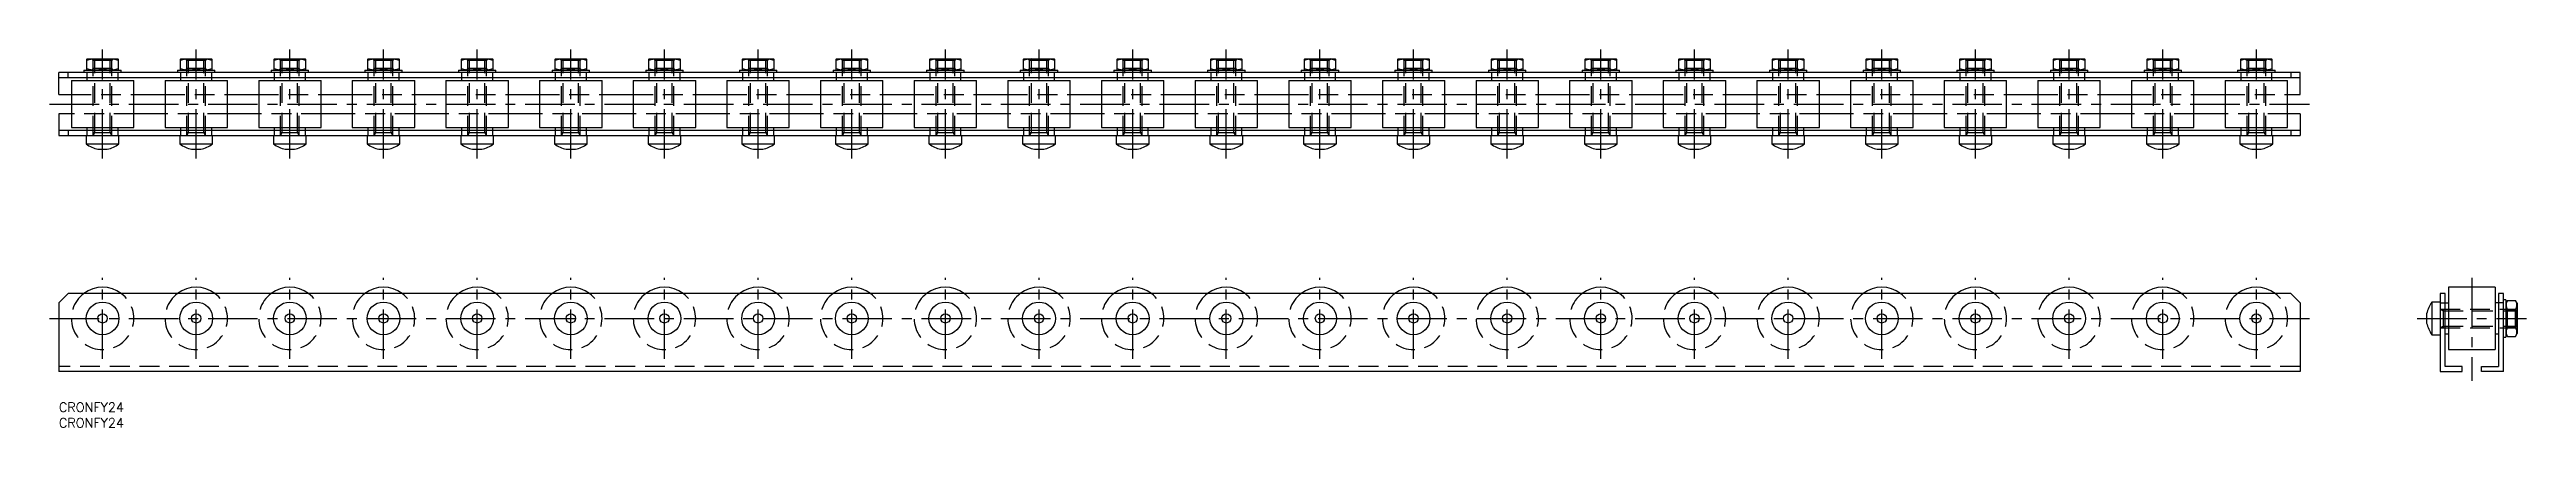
# Model space of a CAD drawing. Extents: x -3 to 791, y -8 to 113.
import ezdxf

# ---------------------------------------------------------------- set-up
doc = ezdxf.new("R2010")
doc.units = 0
doc.header["$LTSCALE"] = 0.5
doc.linetypes.add('CENTER', pattern=[50.8, 31.75, -6.35, 6.35, -6.35])
doc.linetypes.add('DASHED', pattern=[19.05, 12.7, -6.35])
for name, color, linetype in [('MSM_CENTER', 1, 'CENTER'), ('MSM_CONTINUOUS', 7, 'CONTINUOUS'), ('MSM_DASHED', 4, 'DASHED'), ('MSM_PART_NUMBER', 7, 'CONTINUOUS')]:
    doc.layers.add(name, color=color, linetype=linetype)
doc.styles.get("Standard").update_dxf_attribs({"font": 'txt.shx', "height": 3, "bigfont": 'bigfont.shx'})

# ---------------------------------------------------------------- blocks, each defined once
blk = doc.blocks.new('*U28')
at = {"layer": 'MSM_PART_NUMBER'}
blk.add_text('CRONFY24', height=3, dxfattribs=at).set_placement((0, -3))
blk = doc.blocks.new('*U29')
at = {"layer": 'MSM_PART_NUMBER'}
blk.add_text('CRONFY24', height=3, dxfattribs=at).set_placement((0, -8))

msp = doc.modelspace()

# ---------------------------------------------------------------- linework, layer by layer
at = {"layer": 'MSM_CENTER'}
for p, q in [((14, 78.24), (14, 113.24)), ((44, 78.24), (44, 113.24)), ((74, 78.24), (74, 113.24)), ((104, 78.24), (104, 113.24)), ((134, 78.24), (134, 113.24)), ((164, 78.24), (164, 113.24)), ((194, 78.24), (194, 113.24)), ((224, 78.24), (224, 113.24)), ((254, 78.24), (254, 113.24)), ((284, 78.24), (284, 113.24)), ((314, 78.24), (314, 113.24)), ((344, 78.24), (344, 113.24)), ((374, 78.24), (374, 113.24)), ((404, 78.24), (404, 113.24)), ((434, 78.24), (434, 113.24)), ((464, 78.24), (464, 113.24)), ((494, 78.24), (494, 113.24)), ((524, 78.24), (524, 113.24)), ((554, 78.24), (554, 113.24)), ((584, 78.24), (584, 113.24)), ((614, 78.24), (614, 113.24)), ((644, 78.24), (644, 113.24)), ((674, 78.24), (674, 113.24)), ((704, 78.24), (704, 113.24)), ((-3, 95.74), (721, 95.74)), ((14, 14), (14, 40)), ((44, 14), (44, 40)), ((74, 14), (74, 40)), ((104, 14), (104, 40)), ((134, 14), (134, 40)), ((164, 14), (164, 40)), ((194, 14), (194, 40)), ((224, 14), (224, 40)), ((254, 14), (254, 40)), ((284, 14), (284, 40)), ((314, 14), (314, 40)), ((344, 14), (344, 40)), ((374, 14), (374, 40)), ((404, 14), (404, 40)), ((434, 14), (434, 40)), ((464, 14), (464, 40)), ((494, 14), (494, 40)), ((524, 14), (524, 40)), ((554, 14), (554, 40)), ((584, 14), (584, 40)), ((614, 14), (614, 40)), ((644, 14), (644, 40)), ((674, 14), (674, 40)), ((704, 14), (704, 40)), ((773.03, 40), (773.03, 7)), ((-3, 27), (721, 27)), ((755.53, 27), (790.53, 27))]:
    msp.add_line(p, q, dxfattribs=at)
at = {"layer": 'MSM_CONTINUOUS'}
for p, q in [((0, 98.84), (0, 105.84)), ((718, 105.84), (0, 105.84)), ((0, 104.24), (718, 104.24)), ((3, 104.24), (3, 105.84)), ((4, 103.24), (4, 88.24)), ((4, 103.24), (24, 103.24)), ((8, 106.64), (8, 105.84)), ((8, 106.64), (20, 106.64)), ((9.1, 110.24), (9, 110.18)), ((9, 106.7), (9, 110.18)), ((9, 106.7), (9.1, 106.64)), ((9, 104.24), (9, 103.24)), ((9.1, 110.24), (18.9, 110.24)), ((14, 107.14), (14, 109.73)), ((19, 110.18), (18.9, 110.24)), ((18.9, 106.64), (19, 106.7)), ((19, 110.18), (19, 106.7)), ((19, 103.24), (19, 104.24)), ((20, 105.84), (20, 106.64)), ((24, 88.24), (24, 103.24)), ((34, 103.24), (34, 88.24)), ((34, 103.24), (54, 103.24)), ((38, 106.64), (38, 105.84)), ((38, 106.64), (50, 106.64)), ((39.1, 110.24), (39, 110.18)), ((39, 106.7), (39, 110.18)), ((39, 106.7), (39.1, 106.64)), ((39, 104.24), (39, 103.24)), ((39.1, 110.24), (48.9, 110.24)), ((44, 107.14), (44, 109.73)), ((49, 110.18), (48.9, 110.24)), ((48.9, 106.64), (49, 106.7)), ((49, 110.18), (49, 106.7)), ((49, 103.24), (49, 104.24)), ((50, 105.84), (50, 106.64)), ((54, 88.24), (54, 103.24)), ((64, 103.24), (64, 88.24)), ((64, 103.24), (84, 103.24)), ((68, 106.64), (68, 105.84)), ((68, 106.64), (80, 106.64)), ((69.1, 110.24), (69, 110.18)), ((69, 106.7), (69, 110.18)), ((69, 106.7), (69.1, 106.64)), ((69, 104.24), (69, 103.24)), ((69.1, 110.24), (78.9, 110.24)), ((74, 107.14), (74, 109.73)), ((79, 110.18), (78.9, 110.24)), ((78.9, 106.64), (79, 106.7)), ((79, 110.18), (79, 106.7)), ((79, 103.24), (79, 104.24)), ((80, 105.84), (80, 106.64)), ((84, 88.24), (84, 103.24)), ((94, 103.24), (94, 88.24)), ((94, 103.24), (114, 103.24)), ((98, 106.64), (98, 105.84)), ((98, 106.64), (110, 106.64)), ((99.1, 110.24), (99, 110.18)), ((99, 106.7), (99, 110.18)), ((99, 106.7), (99.1, 106.64)), ((99, 104.24), (99, 103.24)), ((99.1, 110.24), (108.9, 110.24)), ((104, 107.14), (104, 109.73)), ((109, 110.18), (108.9, 110.24)), ((108.9, 106.64), (109, 106.7)), ((109, 110.18), (109, 106.7)), ((109, 103.24), (109, 104.24)), ((110, 105.84), (110, 106.64)), ((114, 88.24), (114, 103.24)), ((124, 103.24), (124, 88.24)), ((124, 103.24), (144, 103.24)), ((128, 106.64), (128, 105.84)), ((128, 106.64), (140, 106.64)), ((129.1, 110.24), (129, 110.18)), ((129, 106.7), (129, 110.18)), ((129, 106.7), (129.1, 106.64)), ((129, 104.24), (129, 103.24)), ((129.1, 110.24), (138.9, 110.24)), ((134, 107.14), (134, 109.73)), ((139, 110.18), (138.9, 110.24)), ((138.9, 106.64), (139, 106.7)), ((139, 110.18), (139, 106.7)), ((139, 103.24), (139, 104.24)), ((140, 105.84), (140, 106.64)), ((144, 88.24), (144, 103.24)), ((154, 103.24), (154, 88.24)), ((154, 103.24), (174, 103.24)), ((158, 106.64), (158, 105.84)), ((158, 106.64), (170, 106.64)), ((159.1, 110.24), (159, 110.18)), ((159, 106.7), (159, 110.18)), ((159, 106.7), (159.1, 106.64)), ((159, 104.24), (159, 103.24)), ((159.1, 110.24), (168.9, 110.24)), ((164, 107.14), (164, 109.73)), ((169, 110.18), (168.9, 110.24)), ((168.9, 106.64), (169, 106.7)), ((169, 110.18), (169, 106.7)), ((169, 103.24), (169, 104.24)), ((170, 105.84), (170, 106.64)), ((174, 88.24), (174, 103.24)), ((184, 103.24), (184, 88.24)), ((184, 103.24), (204, 103.24)), ((188, 106.64), (188, 105.84)), ((188, 106.64), (200, 106.64)), ((189.1, 110.24), (189, 110.18)), ((189, 106.7), (189, 110.18)), ((189, 106.7), (189.1, 106.64)), ((189, 104.24), (189, 103.24)), ((189.1, 110.24), (198.9, 110.24)), ((194, 107.14), (194, 109.73)), ((199, 110.18), (198.9, 110.24)), ((198.9, 106.64), (199, 106.7)), ((199, 110.18), (199, 106.7)), ((199, 103.24), (199, 104.24)), ((200, 105.84), (200, 106.64)), ((204, 88.24), (204, 103.24)), ((214, 103.24), (214, 88.24)), ((214, 103.24), (234, 103.24)), ((218, 106.64), (218, 105.84)), ((218, 106.64), (230, 106.64)), ((219.1, 110.24), (219, 110.18)), ((219, 106.7), (219, 110.18)), ((219, 106.7), (219.1, 106.64)), ((219, 104.24), (219, 103.24)), ((219.1, 110.24), (228.9, 110.24)), ((224, 107.14), (224, 109.73)), ((229, 110.18), (228.9, 110.24)), ((228.9, 106.64), (229, 106.7)), ((229, 110.18), (229, 106.7)), ((229, 103.24), (229, 104.24)), ((230, 105.84), (230, 106.64)), ((234, 88.24), (234, 103.24)), ((244, 103.24), (244, 88.24)), ((244, 103.24), (264, 103.24)), ((248, 106.64), (248, 105.84)), ((248, 106.64), (260, 106.64)), ((249.1, 110.24), (249, 110.18)), ((249, 106.7), (249, 110.18)), ((249, 106.7), (249.1, 106.64)), ((249, 104.24), (249, 103.24)), ((249.1, 110.24), (258.9, 110.24)), ((254, 107.14), (254, 109.73)), ((259, 110.18), (258.9, 110.24)), ((258.9, 106.64), (259, 106.7)), ((259, 110.18), (259, 106.7)), ((259, 103.24), (259, 104.24)), ((260, 105.84), (260, 106.64)), ((264, 88.24), (264, 103.24)), ((274, 103.24), (274, 88.24)), ((274, 103.24), (294, 103.24)), ((278, 106.64), (278, 105.84)), ((278, 106.64), (290, 106.64)), ((279.1, 110.24), (279, 110.18)), ((279, 106.7), (279, 110.18)), ((279, 106.7), (279.1, 106.64)), ((279, 104.24), (279, 103.24)), ((279.1, 110.24), (288.9, 110.24)), ((284, 107.14), (284, 109.73)), ((289, 110.18), (288.9, 110.24)), ((288.9, 106.64), (289, 106.7)), ((289, 110.18), (289, 106.7)), ((289, 103.24), (289, 104.24)), ((290, 105.84), (290, 106.64)), ((294, 88.24), (294, 103.24)), ((304, 103.24), (304, 88.24)), ((304, 103.24), (324, 103.24)), ((308, 106.64), (308, 105.84)), ((308, 106.64), (320, 106.64)), ((309.1, 110.24), (309, 110.18)), ((309, 106.7), (309, 110.18)), ((309, 106.7), (309.1, 106.64)), ((309, 104.24), (309, 103.24)), ((309.1, 110.24), (318.9, 110.24)), ((314, 107.14), (314, 109.73)), ((319, 110.18), (318.9, 110.24)), ((318.9, 106.64), (319, 106.7)), ((319, 110.18), (319, 106.7)), ((319, 103.24), (319, 104.24)), ((320, 105.84), (320, 106.64)), ((324, 88.24), (324, 103.24)), ((334, 103.24), (334, 88.24)), ((334, 103.24), (354, 103.24)), ((338, 106.64), (338, 105.84)), ((338, 106.64), (350, 106.64)), ((339.1, 110.24), (339, 110.18)), ((339, 106.7), (339, 110.18)), ((339, 106.7), (339.1, 106.64)), ((339, 104.24), (339, 103.24)), ((339.1, 110.24), (348.9, 110.24)), ((344, 107.14), (344, 109.73)), ((349, 110.18), (348.9, 110.24)), ((348.9, 106.64), (349, 106.7)), ((349, 110.18), (349, 106.7)), ((349, 103.24), (349, 104.24)), ((350, 105.84), (350, 106.64)), ((354, 88.24), (354, 103.24)), ((364, 103.24), (364, 88.24)), ((364, 103.24), (384, 103.24)), ((368, 106.64), (368, 105.84)), ((368, 106.64), (380, 106.64)), ((369.1, 110.24), (369, 110.18)), ((369, 106.7), (369, 110.18)), ((369, 106.7), (369.1, 106.64)), ((369, 104.24), (369, 103.24)), ((369.1, 110.24), (378.9, 110.24)), ((374, 107.14), (374, 109.73)), ((379, 110.18), (378.9, 110.24)), ((378.9, 106.64), (379, 106.7)), ((379, 110.18), (379, 106.7)), ((379, 103.24), (379, 104.24)), ((380, 105.84), (380, 106.64)), ((384, 88.24), (384, 103.24)), ((394, 103.24), (394, 88.24)), ((394, 103.24), (414, 103.24)), ((398, 106.64), (398, 105.84)), ((398, 106.64), (410, 106.64)), ((399.1, 110.24), (399, 110.18)), ((399, 106.7), (399, 110.18)), ((399, 106.7), (399.1, 106.64)), ((399, 104.24), (399, 103.24)), ((399.1, 110.24), (408.9, 110.24)), ((404, 107.14), (404, 109.73)), ((409, 110.18), (408.9, 110.24)), ((408.9, 106.64), (409, 106.7)), ((409, 110.18), (409, 106.7)), ((409, 103.24), (409, 104.24)), ((410, 105.84), (410, 106.64)), ((414, 88.24), (414, 103.24)), ((424, 103.24), (424, 88.24)), ((424, 103.24), (444, 103.24)), ((428, 106.64), (428, 105.84)), ((428, 106.64), (440, 106.64)), ((429.1, 110.24), (429, 110.18)), ((429, 106.7), (429, 110.18)), ((429, 106.7), (429.1, 106.64)), ((429, 104.24), (429, 103.24)), ((429.1, 110.24), (438.9, 110.24)), ((434, 107.14), (434, 109.73)), ((439, 110.18), (438.9, 110.24)), ((438.9, 106.64), (439, 106.7)), ((439, 110.18), (439, 106.7)), ((439, 103.24), (439, 104.24)), ((440, 105.84), (440, 106.64)), ((444, 88.24), (444, 103.24)), ((454, 103.24), (454, 88.24)), ((454, 103.24), (474, 103.24)), ((458, 106.64), (458, 105.84)), ((458, 106.64), (470, 106.64)), ((459.1, 110.24), (459, 110.18)), ((459, 106.7), (459, 110.18)), ((459, 106.7), (459.1, 106.64)), ((459, 104.24), (459, 103.24)), ((459.1, 110.24), (468.9, 110.24)), ((464, 107.14), (464, 109.73)), ((469, 110.18), (468.9, 110.24)), ((468.9, 106.64), (469, 106.7)), ((469, 110.18), (469, 106.7)), ((469, 103.24), (469, 104.24)), ((470, 105.84), (470, 106.64)), ((474, 88.24), (474, 103.24)), ((484, 103.24), (484, 88.24)), ((484, 103.24), (504, 103.24)), ((488, 106.64), (488, 105.84)), ((488, 106.64), (500, 106.64)), ((489.1, 110.24), (489, 110.18)), ((489, 106.7), (489, 110.18)), ((489, 106.7), (489.1, 106.64)), ((489, 104.24), (489, 103.24)), ((489.1, 110.24), (498.9, 110.24)), ((494, 107.14), (494, 109.73)), ((499, 110.18), (498.9, 110.24)), ((498.9, 106.64), (499, 106.7)), ((499, 110.18), (499, 106.7)), ((499, 103.24), (499, 104.24)), ((500, 105.84), (500, 106.64)), ((504, 88.24), (504, 103.24)), ((514, 103.24), (514, 88.24)), ((514, 103.24), (534, 103.24)), ((518, 106.64), (518, 105.84)), ((518, 106.64), (530, 106.64)), ((519.1, 110.24), (519, 110.18)), ((519, 106.7), (519, 110.18)), ((519, 106.7), (519.1, 106.64)), ((519, 104.24), (519, 103.24)), ((519.1, 110.24), (528.9, 110.24)), ((524, 107.14), (524, 109.73)), ((529, 110.18), (528.9, 110.24)), ((528.9, 106.64), (529, 106.7)), ((529, 110.18), (529, 106.7)), ((529, 103.24), (529, 104.24)), ((530, 105.84), (530, 106.64)), ((534, 88.24), (534, 103.24)), ((544, 103.24), (544, 88.24)), ((544, 103.24), (564, 103.24)), ((548, 106.64), (548, 105.84)), ((548, 106.64), (560, 106.64)), ((549.1, 110.24), (549, 110.18)), ((549, 106.7), (549, 110.18)), ((549, 106.7), (549.1, 106.64)), ((549, 104.24), (549, 103.24)), ((549.1, 110.24), (558.9, 110.24)), ((554, 107.14), (554, 109.73)), ((559, 110.18), (558.9, 110.24)), ((558.9, 106.64), (559, 106.7)), ((559, 110.18), (559, 106.7)), ((559, 103.24), (559, 104.24)), ((560, 105.84), (560, 106.64)), ((564, 88.24), (564, 103.24)), ((574, 103.24), (574, 88.24)), ((574, 103.24), (594, 103.24)), ((578, 106.64), (578, 105.84)), ((578, 106.64), (590, 106.64)), ((579.1, 110.24), (579, 110.18)), ((579, 106.7), (579, 110.18)), ((579, 106.7), (579.1, 106.64)), ((579, 104.24), (579, 103.24)), ((579.1, 110.24), (588.9, 110.24)), ((584, 107.14), (584, 109.73)), ((589, 110.18), (588.9, 110.24)), ((588.9, 106.64), (589, 106.7)), ((589, 110.18), (589, 106.7)), ((589, 103.24), (589, 104.24)), ((590, 105.84), (590, 106.64)), ((594, 88.24), (594, 103.24)), ((604, 103.24), (604, 88.24)), ((604, 103.24), (624, 103.24)), ((608, 106.64), (608, 105.84)), ((608, 106.64), (620, 106.64)), ((609.1, 110.24), (609, 110.18)), ((609, 106.7), (609, 110.18)), ((609, 106.7), (609.1, 106.64)), ((609, 104.24), (609, 103.24)), ((609.1, 110.24), (618.9, 110.24)), ((614, 107.14), (614, 109.73)), ((619, 110.18), (618.9, 110.24)), ((618.9, 106.64), (619, 106.7)), ((619, 110.18), (619, 106.7)), ((619, 103.24), (619, 104.24)), ((620, 105.84), (620, 106.64)), ((624, 88.24), (624, 103.24)), ((634, 103.24), (634, 88.24)), ((634, 103.24), (654, 103.24)), ((638, 106.64), (638, 105.84)), ((638, 106.64), (650, 106.64)), ((639.1, 110.24), (639, 110.18)), ((639, 106.7), (639, 110.18)), ((639, 106.7), (639.1, 106.64)), ((639, 104.24), (639, 103.24)), ((639.1, 110.24), (648.9, 110.24)), ((644, 107.14), (644, 109.73)), ((649, 110.18), (648.9, 110.24)), ((648.9, 106.64), (649, 106.7)), ((649, 110.18), (649, 106.7)), ((649, 103.24), (649, 104.24)), ((650, 105.84), (650, 106.64)), ((654, 88.24), (654, 103.24)), ((664, 103.24), (664, 88.24)), ((664, 103.24), (684, 103.24)), ((668, 106.64), (668, 105.84)), ((668, 106.64), (680, 106.64)), ((669.1, 110.24), (669, 110.18)), ((669, 106.7), (669, 110.18)), ((669, 106.7), (669.1, 106.64)), ((669, 104.24), (669, 103.24)), ((669.1, 110.24), (678.9, 110.24)), ((674, 107.14), (674, 109.73)), ((679, 110.18), (678.9, 110.24)), ((678.9, 106.64), (679, 106.7)), ((679, 110.18), (679, 106.7)), ((679, 103.24), (679, 104.24)), ((680, 105.84), (680, 106.64)), ((684, 88.24), (684, 103.24)), ((694, 103.24), (694, 88.24)), ((694, 103.24), (714, 103.24)), ((698, 106.64), (698, 105.84)), ((698, 106.64), (710, 106.64)), ((699.1, 110.24), (699, 110.18)), ((699, 106.7), (699, 110.18)), ((699, 106.7), (699.1, 106.64)), ((699, 104.24), (699, 103.24)), ((699.1, 110.24), (708.9, 110.24)), ((704, 107.14), (704, 109.73)), ((709, 110.18), (708.9, 110.24)), ((708.9, 106.64), (709, 106.7)), ((709, 110.18), (709, 106.7)), ((709, 103.24), (709, 104.24)), ((710, 105.84), (710, 106.64)), ((714, 88.24), (714, 103.24)), ((715, 105.84), (715, 104.24)), ((718, 98.84), (718, 105.84)), ((0, 98.84), (4, 98.84)), ((24, 98.84), (34, 98.84)), ((54, 98.84), (64, 98.84)), ((84, 98.84), (94, 98.84)), ((114, 98.84), (124, 98.84)), ((144, 98.84), (154, 98.84)), ((174, 98.84), (184, 98.84)), ((204, 98.84), (214, 98.84)), ((234, 98.84), (244, 98.84)), ((264, 98.84), (274, 98.84)), ((294, 98.84), (304, 98.84)), ((324, 98.84), (334, 98.84)), ((354, 98.84), (364, 98.84)), ((384, 98.84), (394, 98.84)), ((414, 98.84), (424, 98.84)), ((444, 98.84), (454, 98.84)), ((474, 98.84), (484, 98.84)), ((504, 98.84), (514, 98.84)), ((534, 98.84), (544, 98.84)), ((564, 98.84), (574, 98.84)), ((594, 98.84), (604, 98.84)), ((624, 98.84), (634, 98.84)), ((654, 98.84), (664, 98.84)), ((684, 98.84), (694, 98.84)), ((714, 98.84), (718, 98.84)), ((0, 92.64), (0, 85.64)), ((4, 92.64), (0, 92.64)), ((4, 88.24), (24, 88.24)), ((9, 88.24), (9, 87.24)), ((19, 87.24), (19, 88.24)), ((34, 92.64), (24, 92.64)), ((34, 88.24), (54, 88.24)), ((39, 88.24), (39, 87.24)), ((49, 87.24), (49, 88.24)), ((64, 92.64), (54, 92.64)), ((64, 88.24), (84, 88.24)), ((69, 88.24), (69, 87.24)), ((79, 87.24), (79, 88.24)), ((94, 92.64), (84, 92.64)), ((94, 88.24), (114, 88.24)), ((99, 88.24), (99, 87.24)), ((109, 87.24), (109, 88.24)), ((124, 92.64), (114, 92.64)), ((124, 88.24), (144, 88.24)), ((129, 88.24), (129, 87.24)), ((139, 87.24), (139, 88.24)), ((154, 92.64), (144, 92.64)), ((154, 88.24), (174, 88.24)), ((159, 88.24), (159, 87.24)), ((169, 87.24), (169, 88.24)), ((184, 92.64), (174, 92.64)), ((184, 88.24), (204, 88.24)), ((189, 88.24), (189, 87.24)), ((199, 87.24), (199, 88.24)), ((214, 92.64), (204, 92.64)), ((214, 88.24), (234, 88.24)), ((219, 88.24), (219, 87.24)), ((229, 87.24), (229, 88.24)), ((244, 92.64), (234, 92.64)), ((244, 88.24), (264, 88.24)), ((249, 88.24), (249, 87.24)), ((259, 87.24), (259, 88.24)), ((274, 92.64), (264, 92.64)), ((274, 88.24), (294, 88.24)), ((279, 88.24), (279, 87.24)), ((289, 87.24), (289, 88.24)), ((304, 92.64), (294, 92.64)), ((304, 88.24), (324, 88.24)), ((309, 88.24), (309, 87.24)), ((319, 87.24), (319, 88.24)), ((334, 92.64), (324, 92.64)), ((334, 88.24), (354, 88.24)), ((339, 88.24), (339, 87.24)), ((349, 87.24), (349, 88.24)), ((364, 92.64), (354, 92.64)), ((364, 88.24), (384, 88.24)), ((369, 88.24), (369, 87.24)), ((379, 87.24), (379, 88.24)), ((394, 92.64), (384, 92.64)), ((394, 88.24), (414, 88.24)), ((399, 88.24), (399, 87.24)), ((409, 87.24), (409, 88.24)), ((424, 92.64), (414, 92.64)), ((424, 88.24), (444, 88.24)), ((429, 88.24), (429, 87.24)), ((439, 87.24), (439, 88.24)), ((454, 92.64), (444, 92.64)), ((454, 88.24), (474, 88.24)), ((459, 88.24), (459, 87.24)), ((469, 87.24), (469, 88.24)), ((484, 92.64), (474, 92.64)), ((484, 88.24), (504, 88.24)), ((489, 88.24), (489, 87.24)), ((499, 87.24), (499, 88.24)), ((514, 92.64), (504, 92.64)), ((514, 88.24), (534, 88.24)), ((519, 88.24), (519, 87.24)), ((529, 87.24), (529, 88.24)), ((544, 92.64), (534, 92.64)), ((544, 88.24), (564, 88.24)), ((549, 88.24), (549, 87.24)), ((559, 87.24), (559, 88.24)), ((574, 92.64), (564, 92.64)), ((574, 88.24), (594, 88.24)), ((579, 88.24), (579, 87.24)), ((589, 87.24), (589, 88.24)), ((604, 92.64), (594, 92.64)), ((604, 88.24), (624, 88.24)), ((609, 88.24), (609, 87.24)), ((619, 87.24), (619, 88.24)), ((634, 92.64), (624, 92.64)), ((634, 88.24), (654, 88.24)), ((639, 88.24), (639, 87.24)), ((649, 87.24), (649, 88.24)), ((664, 92.64), (654, 92.64)), ((664, 88.24), (684, 88.24)), ((669, 88.24), (669, 87.24)), ((679, 87.24), (679, 88.24)), ((694, 92.64), (684, 92.64)), ((694, 88.24), (714, 88.24)), ((699, 88.24), (699, 87.24)), ((709, 87.24), (709, 88.24)), ((718, 92.64), (714, 92.64)), ((718, 92.64), (718, 85.64)), ((718, 87.24), (0, 87.24)), ((0, 85.64), (718, 85.64)), ((3, 87.24), (3, 85.64)), ((8.75, 85.64), (8.75, 82.93)), ((8.75, 82.93), (19.25, 82.93)), ((12.51, 81.24), (15.49, 81.24)), ((19.25, 82.93), (19.25, 85.64)), ((38.75, 85.64), (38.75, 82.93)), ((38.75, 82.93), (49.25, 82.93)), ((42.51, 81.24), (45.49, 81.24)), ((49.25, 82.93), (49.25, 85.64)), ((68.75, 85.64), (68.75, 82.93)), ((68.75, 82.93), (79.25, 82.93)), ((72.51, 81.24), (75.49, 81.24)), ((79.25, 82.93), (79.25, 85.64)), ((98.75, 85.64), (98.75, 82.93)), ((98.75, 82.93), (109.25, 82.93)), ((102.51, 81.24), (105.49, 81.24)), ((109.25, 82.93), (109.25, 85.64)), ((128.75, 85.64), (128.75, 82.93)), ((128.75, 82.93), (139.25, 82.93)), ((132.51, 81.24), (135.49, 81.24)), ((139.25, 82.93), (139.25, 85.64)), ((158.75, 85.64), (158.75, 82.93)), ((158.75, 82.93), (169.25, 82.93)), ((162.51, 81.24), (165.49, 81.24)), ((169.25, 82.93), (169.25, 85.64)), ((188.75, 85.64), (188.75, 82.93)), ((188.75, 82.93), (199.25, 82.93)), ((192.51, 81.24), (195.49, 81.24)), ((199.25, 82.93), (199.25, 85.64)), ((218.75, 85.64), (218.75, 82.93)), ((218.75, 82.93), (229.25, 82.93)), ((222.51, 81.24), (225.49, 81.24)), ((229.25, 82.93), (229.25, 85.64)), ((248.75, 85.64), (248.75, 82.93)), ((248.75, 82.93), (259.25, 82.93)), ((252.51, 81.24), (255.49, 81.24)), ((259.25, 82.93), (259.25, 85.64)), ((278.75, 85.64), (278.75, 82.93)), ((278.75, 82.93), (289.25, 82.93)), ((282.51, 81.24), (285.49, 81.24)), ((289.25, 82.93), (289.25, 85.64)), ((308.75, 85.64), (308.75, 82.93)), ((308.75, 82.93), (319.25, 82.93)), ((312.51, 81.24), (315.49, 81.24)), ((319.25, 82.93), (319.25, 85.64)), ((338.75, 85.64), (338.75, 82.93)), ((338.75, 82.93), (349.25, 82.93)), ((342.51, 81.24), (345.49, 81.24)), ((349.25, 82.93), (349.25, 85.64)), ((368.75, 85.64), (368.75, 82.93)), ((368.75, 82.93), (379.25, 82.93)), ((372.51, 81.24), (375.49, 81.24)), ((379.25, 82.93), (379.25, 85.64)), ((398.75, 85.64), (398.75, 82.93)), ((398.75, 82.93), (409.25, 82.93)), ((402.51, 81.24), (405.49, 81.24)), ((409.25, 82.93), (409.25, 85.64)), ((428.75, 85.64), (428.75, 82.93)), ((428.75, 82.93), (439.25, 82.93)), ((432.51, 81.24), (435.49, 81.24)), ((439.25, 82.93), (439.25, 85.64)), ((458.75, 85.64), (458.75, 82.93)), ((458.75, 82.93), (469.25, 82.93)), ((462.51, 81.24), (465.49, 81.24)), ((469.25, 82.93), (469.25, 85.64)), ((488.75, 85.64), (488.75, 82.93)), ((488.75, 82.93), (499.25, 82.93)), ((492.51, 81.24), (495.49, 81.24)), ((499.25, 82.93), (499.25, 85.64)), ((518.75, 85.64), (518.75, 82.93)), ((518.75, 82.93), (529.25, 82.93)), ((522.51, 81.24), (525.49, 81.24)), ((529.25, 82.93), (529.25, 85.64)), ((548.75, 85.64), (548.75, 82.93)), ((548.75, 82.93), (559.25, 82.93)), ((552.51, 81.24), (555.49, 81.24)), ((559.25, 82.93), (559.25, 85.64)), ((578.75, 85.64), (578.75, 82.93)), ((578.75, 82.93), (589.25, 82.93)), ((582.51, 81.24), (585.49, 81.24)), ((589.25, 82.93), (589.25, 85.64)), ((608.75, 85.64), (608.75, 82.93)), ((608.75, 82.93), (619.25, 82.93)), ((612.51, 81.24), (615.49, 81.24)), ((619.25, 82.93), (619.25, 85.64)), ((638.75, 85.64), (638.75, 82.93)), ((638.75, 82.93), (649.25, 82.93)), ((642.51, 81.24), (645.49, 81.24)), ((649.25, 82.93), (649.25, 85.64)), ((668.75, 85.64), (668.75, 82.93)), ((668.75, 82.93), (679.25, 82.93)), ((672.51, 81.24), (675.49, 81.24)), ((679.25, 82.93), (679.25, 85.64)), ((698.75, 85.64), (698.75, 82.93)), ((698.75, 82.93), (709.25, 82.93)), ((702.51, 81.24), (705.49, 81.24)), ((709.25, 82.93), (709.25, 85.64)), ((715, 87.24), (715, 85.64)), ((0, 32), (3, 35)), ((0, 32), (0, 10)), ((715, 35), (3, 35)), ((715, 35), (718, 32)), ((718, 32), (718, 10)), ((760.22, 32.25), (760.22, 21.75)), ((762.93, 32.25), (760.22, 32.25)), ((764.53, 35), (762.93, 35)), ((762.93, 35), (762.93, 10)), ((762.93, 32), (765.53, 32)), ((764.53, 11.6), (764.53, 35)), ((765.53, 37), (765.53, 17)), ((780.53, 37), (765.53, 37)), ((780.53, 37), (780.53, 17)), ((783.13, 32), (780.53, 32)), ((781.53, 35), (781.53, 11.6)), ((783.13, 35), (781.53, 35)), ((783.13, 10), (783.13, 35)), ((783.93, 33), (783.13, 33)), ((783.93, 33), (783.93, 21)), ((784.43, 32.77), (783.93, 31.9)), ((784.43, 32.77), (787.02, 32.77)), ((787.53, 31.9), (787.02, 32.77)), ((787.53, 31.9), (787.53, 22.1)), ((758.53, 28.49), (758.53, 25.51)), ((784.43, 29.89), (787.02, 29.89)), ((784.43, 24.11), (787.02, 24.11)), ((760.22, 21.75), (762.93, 21.75)), ((764.53, 22), (765.53, 22)), ((765.53, 17), (780.53, 17)), ((780.53, 22), (781.53, 22)), ((783.13, 21), (783.93, 21)), ((783.93, 22.1), (784.43, 21.23)), ((784.43, 21.23), (787.02, 21.23)), ((787.02, 21.23), (787.53, 22.1)), ((718, 10), (0, 10)), ((762.93, 10), (769.93, 10)), ((769.93, 11.6), (764.53, 11.6)), ((769.93, 10), (769.93, 11.6)), ((776.13, 11.6), (781.53, 11.6)), ((776.13, 10), (776.13, 11.6)), ((783.13, 10), (776.13, 10))]:
    msp.add_line(p, q, dxfattribs=at)
for centre, radius in [((14, 27), 5.25), ((44, 27), 5.25), ((74, 27), 5.25), ((104, 27), 5.25), ((134, 27), 5.25), ((164, 27), 5.25), ((194, 27), 5.25), ((224, 27), 5.25), ((254, 27), 5.25), ((284, 27), 5.25), ((314, 27), 5.25), ((344, 27), 5.25), ((374, 27), 5.25), ((404, 27), 5.25), ((434, 27), 5.25), ((464, 27), 5.25), ((494, 27), 5.25), ((524, 27), 5.25), ((554, 27), 5.25), ((584, 27), 5.25), ((614, 27), 5.25), ((644, 27), 5.25), ((674, 27), 5.25), ((704, 27), 5.25), ((14, 27), 1.49), ((44, 27), 1.49), ((74, 27), 1.49), ((104, 27), 1.49), ((134, 27), 1.49), ((164, 27), 1.49), ((194, 27), 1.49), ((224, 27), 1.49), ((254, 27), 1.49), ((284, 27), 1.49), ((314, 27), 1.49), ((344, 27), 1.49), ((374, 27), 1.49), ((404, 27), 1.49), ((434, 27), 1.49), ((464, 27), 1.49), ((494, 27), 1.49), ((524, 27), 1.49), ((554, 27), 1.49), ((584, 27), 1.49), ((614, 27), 1.49), ((644, 27), 1.49), ((674, 27), 1.49), ((704, 27), 1.49)]:
    msp.add_circle(centre, radius, dxfattribs=at)
for centre, radius, start, end in [((11.5, 102.81), 7.37, 70.15922, 109.84078), ((11.5, 114.07), 7.37, 250.15922, 289.84078), ((16.5, 102.81), 7.37, 70.15922, 109.84078), ((16.5, 114.07), 7.37, 250.15922, 289.84078), ((41.5, 102.81), 7.37, 70.15922, 109.84078), ((41.5, 114.07), 7.37, 250.15922, 289.84078), ((46.5, 102.81), 7.37, 70.15922, 109.84078), ((46.5, 114.07), 7.37, 250.15922, 289.84078), ((71.5, 102.81), 7.37, 70.15922, 109.84078), ((71.5, 114.07), 7.37, 250.15922, 289.84078), ((76.5, 102.81), 7.37, 70.15922, 109.84078), ((76.5, 114.07), 7.37, 250.15922, 289.84078), ((101.5, 102.81), 7.37, 70.15922, 109.84078), ((101.5, 114.07), 7.37, 250.15922, 289.84078), ((106.5, 102.81), 7.37, 70.15922, 109.84078), ((106.5, 114.07), 7.37, 250.15922, 289.84078), ((131.5, 102.81), 7.37, 70.15922, 109.84078), ((131.5, 114.07), 7.37, 250.15922, 289.84078), ((136.5, 102.81), 7.37, 70.15922, 109.84078), ((136.5, 114.07), 7.37, 250.15922, 289.84078), ((161.5, 102.81), 7.37, 70.15922, 109.84078), ((161.5, 114.07), 7.37, 250.15922, 289.84078), ((166.5, 102.81), 7.37, 70.15922, 109.84078), ((166.5, 114.07), 7.37, 250.15922, 289.84078), ((191.5, 102.81), 7.37, 70.15922, 109.84078), ((191.5, 114.07), 7.37, 250.15922, 289.84078), ((196.5, 102.81), 7.37, 70.15922, 109.84078), ((196.5, 114.07), 7.37, 250.15922, 289.84078), ((221.5, 102.81), 7.37, 70.15922, 109.84078), ((221.5, 114.07), 7.37, 250.15922, 289.84078), ((226.5, 102.81), 7.37, 70.15922, 109.84078), ((226.5, 114.07), 7.37, 250.15922, 289.84078), ((251.5, 102.81), 7.37, 70.15922, 109.84078), ((251.5, 114.07), 7.37, 250.15922, 289.84078), ((256.5, 102.81), 7.37, 70.15922, 109.84078), ((256.5, 114.07), 7.37, 250.15922, 289.84078), ((281.5, 102.81), 7.37, 70.15922, 109.84078), ((281.5, 114.07), 7.37, 250.15922, 289.84078), ((286.5, 102.81), 7.37, 70.15922, 109.84078), ((286.5, 114.07), 7.37, 250.15922, 289.84078), ((311.5, 102.81), 7.37, 70.15922, 109.84078), ((311.5, 114.07), 7.37, 250.15922, 289.84078), ((316.5, 102.81), 7.37, 70.15922, 109.84078), ((316.5, 114.07), 7.37, 250.15922, 289.84078), ((341.5, 102.81), 7.37, 70.15922, 109.84078), ((341.5, 114.07), 7.37, 250.15922, 289.84078), ((346.5, 102.81), 7.37, 70.15922, 109.84078), ((346.5, 114.07), 7.37, 250.15922, 289.84078), ((371.5, 102.81), 7.37, 70.15922, 109.84078), ((371.5, 114.07), 7.37, 250.15922, 289.84078), ((376.5, 102.81), 7.37, 70.15922, 109.84078), ((376.5, 114.07), 7.37, 250.15922, 289.84078), ((401.5, 102.81), 7.37, 70.15922, 109.84078), ((401.5, 114.07), 7.37, 250.15922, 289.84078), ((406.5, 102.81), 7.37, 70.15922, 109.84078), ((406.5, 114.07), 7.37, 250.15922, 289.84078), ((431.5, 102.81), 7.37, 70.15922, 109.84078), ((431.5, 114.07), 7.37, 250.15922, 289.84078), ((436.5, 102.81), 7.37, 70.15922, 109.84078), ((436.5, 114.07), 7.37, 250.15922, 289.84078), ((461.5, 102.81), 7.37, 70.15922, 109.84078), ((461.5, 114.07), 7.37, 250.15922, 289.84078), ((466.5, 102.81), 7.37, 70.15922, 109.84078), ((466.5, 114.07), 7.37, 250.15922, 289.84078), ((491.5, 102.81), 7.37, 70.15922, 109.84078), ((491.5, 114.07), 7.37, 250.15922, 289.84078), ((496.5, 102.81), 7.37, 70.15922, 109.84078), ((496.5, 114.07), 7.37, 250.15922, 289.84078), ((521.5, 102.81), 7.37, 70.15922, 109.84078), ((521.5, 114.07), 7.37, 250.15922, 289.84078), ((526.5, 102.81), 7.37, 70.15922, 109.84078), ((526.5, 114.07), 7.37, 250.15922, 289.84078), ((551.5, 102.81), 7.37, 70.15922, 109.84078), ((551.5, 114.07), 7.37, 250.15922, 289.84078), ((556.5, 102.81), 7.37, 70.15922, 109.84078), ((556.5, 114.07), 7.37, 250.15922, 289.84078), ((581.5, 102.81), 7.37, 70.15922, 109.84078), ((581.5, 114.07), 7.37, 250.15922, 289.84078), ((586.5, 102.81), 7.37, 70.15922, 109.84078), ((586.5, 114.07), 7.37, 250.15922, 289.84078), ((611.5, 102.81), 7.37, 70.15922, 109.84078), ((611.5, 114.07), 7.37, 250.15922, 289.84078), ((616.5, 102.81), 7.37, 70.15922, 109.84078), ((616.5, 114.07), 7.37, 250.15922, 289.84078), ((641.5, 102.81), 7.37, 70.15922, 109.84078), ((641.5, 114.07), 7.37, 250.15922, 289.84078), ((646.5, 102.81), 7.37, 70.15922, 109.84078), ((646.5, 114.07), 7.37, 250.15922, 289.84078), ((671.5, 102.81), 7.37, 70.15922, 109.84078), ((671.5, 114.07), 7.37, 250.15922, 289.84078), ((676.5, 102.81), 7.37, 70.15922, 109.84078), ((676.5, 114.07), 7.37, 250.15922, 289.84078), ((701.5, 102.81), 7.37, 70.15922, 109.84078), ((701.5, 114.07), 7.37, 250.15922, 289.84078), ((706.5, 102.81), 7.37, 70.15922, 109.84078), ((706.5, 114.07), 7.37, 250.15922, 289.84078), ((15.54, 92.97), 12.12, 235.94449, 255.52141), ((12.46, 92.97), 12.12, 284.47859, 304.05551), ((45.54, 92.97), 12.12, 235.94449, 255.52141), ((42.46, 92.97), 12.12, 284.47859, 304.05551), ((75.54, 92.97), 12.12, 235.94449, 255.52141), ((72.46, 92.97), 12.12, 284.47859, 304.05551), ((105.54, 92.97), 12.12, 235.94449, 255.52141), ((102.46, 92.97), 12.12, 284.47859, 304.05551), ((135.54, 92.97), 12.12, 235.94449, 255.52141), ((132.46, 92.97), 12.12, 284.47859, 304.05551), ((165.54, 92.97), 12.12, 235.94449, 255.52141), ((162.46, 92.97), 12.12, 284.47859, 304.05551), ((195.54, 92.97), 12.12, 235.94449, 255.52141), ((192.46, 92.97), 12.12, 284.47859, 304.05551), ((225.54, 92.97), 12.12, 235.94449, 255.52141), ((222.46, 92.97), 12.12, 284.47859, 304.05551), ((255.54, 92.97), 12.12, 235.94449, 255.52141), ((252.46, 92.97), 12.12, 284.47859, 304.05551), ((285.54, 92.97), 12.12, 235.94449, 255.52141), ((282.46, 92.97), 12.12, 284.47859, 304.05551), ((315.54, 92.97), 12.12, 235.94449, 255.52141), ((312.46, 92.97), 12.12, 284.47859, 304.05551), ((345.54, 92.97), 12.12, 235.94449, 255.52141), ((342.46, 92.97), 12.12, 284.47859, 304.05551), ((375.54, 92.97), 12.12, 235.94449, 255.52141), ((372.46, 92.97), 12.12, 284.47859, 304.05551), ((405.54, 92.97), 12.12, 235.94449, 255.52141), ((402.46, 92.97), 12.12, 284.47859, 304.05551), ((435.54, 92.97), 12.12, 235.94449, 255.52141), ((432.46, 92.97), 12.12, 284.47859, 304.05551), ((465.54, 92.97), 12.12, 235.94449, 255.52141), ((462.46, 92.97), 12.12, 284.47859, 304.05551), ((495.54, 92.97), 12.12, 235.94449, 255.52141), ((492.46, 92.97), 12.12, 284.47859, 304.05551), ((525.54, 92.97), 12.12, 235.94449, 255.52141), ((522.46, 92.97), 12.12, 284.47859, 304.05551), ((555.54, 92.97), 12.12, 235.94449, 255.52141), ((552.46, 92.97), 12.12, 284.47859, 304.05551), ((585.54, 92.97), 12.12, 235.94449, 255.52141), ((582.46, 92.97), 12.12, 284.47859, 304.05551), ((615.54, 92.97), 12.12, 235.94449, 255.52141), ((612.46, 92.97), 12.12, 284.47859, 304.05551), ((645.54, 92.97), 12.12, 235.94449, 255.52141), ((642.46, 92.97), 12.12, 284.47859, 304.05551), ((675.54, 92.97), 12.12, 235.94449, 255.52141), ((672.46, 92.97), 12.12, 284.47859, 304.05551), ((705.54, 92.97), 12.12, 235.94449, 255.52141), ((702.46, 92.97), 12.12, 284.47859, 304.05551), ((14, 27), 10, 53.1301, 126.8699), ((44, 27), 10, 53.1301, 126.8699), ((74, 27), 10, 53.1301, 126.8699), ((104, 27), 10, 53.1301, 126.8699), ((134, 27), 10, 53.1301, 126.8699), ((164, 27), 10, 53.1301, 126.8699), ((194, 27), 10, 53.1301, 126.8699), ((224, 27), 10, 53.1301, 126.8699), ((254, 27), 10, 53.1301, 126.8699), ((284, 27), 10, 53.1301, 126.8699), ((314, 27), 10, 53.1301, 126.8699), ((344, 27), 10, 53.1301, 126.8699), ((374, 27), 10, 53.1301, 126.8699), ((404, 27), 10, 53.1301, 126.8699), ((434, 27), 10, 53.1301, 126.8699), ((464, 27), 10, 53.1301, 126.8699), ((494, 27), 10, 53.1301, 126.8699), ((524, 27), 10, 53.1301, 126.8699), ((554, 27), 10, 53.1301, 126.8699), ((584, 27), 10, 53.1301, 126.8699), ((614, 27), 10, 53.1301, 126.8699), ((644, 27), 10, 53.1301, 126.8699), ((674, 27), 10, 53.1301, 126.8699), ((704, 27), 10, 53.1301, 126.8699), ((770.26, 25.46), 12.12, 145.94449, 165.52141), ((786.54, 31.33), 2.56, 154.35735, 214.35735), ((784.91, 31.33), 2.56, 325.64265, 25.64265), ((770.26, 28.54), 12.12, 194.47859, 214.05551), ((786.54, 22.67), 2.56, 145.64265, 205.64265), ((793.59, 27), 9.61, 162.51237, 197.48763), ((777.86, 27), 9.61, 342.51237, 17.48763), ((784.91, 22.67), 2.56, 334.35735, 34.35735)]:
    msp.add_arc(centre, radius, start, end, dxfattribs=at)
at = {"layer": 'MSM_DASHED'}
for p, q in [((9, 105.84), (9, 104.24)), ((10.46, 110.24), (11, 109.7)), ((10.46, 106.64), (11, 107.18)), ((11.54, 110.24), (11, 109.7)), ((17, 109.7), (11, 109.7)), ((11, 85.64), (11, 109.7)), ((17, 107.18), (11, 107.18)), ((11.54, 86.58), (11.54, 110.24)), ((16.46, 110.24), (17, 109.7)), ((16.46, 86.58), (16.46, 110.24)), ((17.54, 110.24), (17, 109.7)), ((17, 85.64), (17, 109.7)), ((17.54, 106.64), (17, 107.18)), ((19, 104.24), (19, 105.84)), ((39, 105.84), (39, 104.24)), ((40.46, 110.24), (41, 109.7)), ((40.46, 106.64), (41, 107.18)), ((41.54, 110.24), (41, 109.7)), ((47, 109.7), (41, 109.7)), ((41, 85.64), (41, 109.7)), ((47, 107.18), (41, 107.18)), ((41.54, 86.58), (41.54, 110.24)), ((46.46, 110.24), (47, 109.7)), ((46.46, 86.58), (46.46, 110.24)), ((47.54, 110.24), (47, 109.7)), ((47, 85.64), (47, 109.7)), ((47.54, 106.64), (47, 107.18)), ((49, 104.24), (49, 105.84)), ((69, 105.84), (69, 104.24)), ((70.46, 110.24), (71, 109.7)), ((70.46, 106.64), (71, 107.18)), ((71.54, 110.24), (71, 109.7)), ((77, 109.7), (71, 109.7)), ((71, 85.64), (71, 109.7)), ((77, 107.18), (71, 107.18)), ((71.54, 86.58), (71.54, 110.24)), ((76.46, 110.24), (77, 109.7)), ((76.46, 86.58), (76.46, 110.24)), ((77.54, 110.24), (77, 109.7)), ((77, 85.64), (77, 109.7)), ((77.54, 106.64), (77, 107.18)), ((79, 104.24), (79, 105.84)), ((99, 105.84), (99, 104.24)), ((100.46, 110.24), (101, 109.7)), ((100.46, 106.64), (101, 107.18)), ((101.54, 110.24), (101, 109.7)), ((107, 109.7), (101, 109.7)), ((101, 85.64), (101, 109.7)), ((107, 107.18), (101, 107.18)), ((101.54, 86.58), (101.54, 110.24)), ((106.46, 110.24), (107, 109.7)), ((106.46, 86.58), (106.46, 110.24)), ((107.54, 110.24), (107, 109.7)), ((107, 85.64), (107, 109.7)), ((107.54, 106.64), (107, 107.18)), ((109, 104.24), (109, 105.84)), ((129, 105.84), (129, 104.24)), ((130.46, 110.24), (131, 109.7)), ((130.46, 106.64), (131, 107.18)), ((131.54, 110.24), (131, 109.7)), ((137, 109.7), (131, 109.7)), ((131, 85.64), (131, 109.7)), ((137, 107.18), (131, 107.18)), ((131.54, 86.58), (131.54, 110.24)), ((136.46, 110.24), (137, 109.7)), ((136.46, 86.58), (136.46, 110.24)), ((137.54, 110.24), (137, 109.7)), ((137, 85.64), (137, 109.7)), ((137.54, 106.64), (137, 107.18)), ((139, 104.24), (139, 105.84)), ((159, 105.84), (159, 104.24)), ((160.46, 110.24), (161, 109.7)), ((160.46, 106.64), (161, 107.18)), ((161.54, 110.24), (161, 109.7)), ((167, 109.7), (161, 109.7)), ((161, 85.64), (161, 109.7)), ((167, 107.18), (161, 107.18)), ((161.54, 86.58), (161.54, 110.24)), ((166.46, 110.24), (167, 109.7)), ((166.46, 86.58), (166.46, 110.24)), ((167.54, 110.24), (167, 109.7)), ((167, 85.64), (167, 109.7)), ((167.54, 106.64), (167, 107.18)), ((169, 104.24), (169, 105.84)), ((189, 105.84), (189, 104.24)), ((190.46, 110.24), (191, 109.7)), ((190.46, 106.64), (191, 107.18)), ((191.54, 110.24), (191, 109.7)), ((197, 109.7), (191, 109.7)), ((191, 85.64), (191, 109.7)), ((197, 107.18), (191, 107.18)), ((191.54, 86.58), (191.54, 110.24)), ((196.46, 110.24), (197, 109.7)), ((196.46, 86.58), (196.46, 110.24)), ((197.54, 110.24), (197, 109.7)), ((197, 85.64), (197, 109.7)), ((197.54, 106.64), (197, 107.18)), ((199, 104.24), (199, 105.84)), ((219, 105.84), (219, 104.24)), ((220.46, 110.24), (221, 109.7)), ((220.46, 106.64), (221, 107.18)), ((221.54, 110.24), (221, 109.7)), ((227, 109.7), (221, 109.7)), ((221, 85.64), (221, 109.7)), ((227, 107.18), (221, 107.18)), ((221.54, 86.58), (221.54, 110.24)), ((226.46, 110.24), (227, 109.7)), ((226.46, 86.58), (226.46, 110.24)), ((227.54, 110.24), (227, 109.7)), ((227, 85.64), (227, 109.7)), ((227.54, 106.64), (227, 107.18)), ((229, 104.24), (229, 105.84)), ((249, 105.84), (249, 104.24)), ((250.46, 110.24), (251, 109.7)), ((250.46, 106.64), (251, 107.18)), ((251.54, 110.24), (251, 109.7)), ((257, 109.7), (251, 109.7)), ((251, 85.64), (251, 109.7)), ((257, 107.18), (251, 107.18)), ((251.54, 86.58), (251.54, 110.24)), ((256.46, 110.24), (257, 109.7)), ((256.46, 86.58), (256.46, 110.24)), ((257.54, 110.24), (257, 109.7)), ((257, 85.64), (257, 109.7)), ((257.54, 106.64), (257, 107.18)), ((259, 104.24), (259, 105.84)), ((279, 105.84), (279, 104.24)), ((280.46, 110.24), (281, 109.7)), ((280.46, 106.64), (281, 107.18)), ((281.54, 110.24), (281, 109.7)), ((287, 109.7), (281, 109.7)), ((281, 85.64), (281, 109.7)), ((287, 107.18), (281, 107.18)), ((281.54, 86.58), (281.54, 110.24)), ((286.46, 110.24), (287, 109.7)), ((286.46, 86.58), (286.46, 110.24)), ((287.54, 110.24), (287, 109.7)), ((287, 85.64), (287, 109.7)), ((287.54, 106.64), (287, 107.18)), ((289, 104.24), (289, 105.84)), ((309, 105.84), (309, 104.24)), ((310.46, 110.24), (311, 109.7)), ((310.46, 106.64), (311, 107.18)), ((311.54, 110.24), (311, 109.7)), ((317, 109.7), (311, 109.7)), ((311, 85.64), (311, 109.7)), ((317, 107.18), (311, 107.18)), ((311.54, 86.58), (311.54, 110.24)), ((316.46, 110.24), (317, 109.7)), ((316.46, 86.58), (316.46, 110.24)), ((317.54, 110.24), (317, 109.7)), ((317, 85.64), (317, 109.7)), ((317.54, 106.64), (317, 107.18)), ((319, 104.24), (319, 105.84)), ((339, 105.84), (339, 104.24)), ((340.46, 110.24), (341, 109.7)), ((340.46, 106.64), (341, 107.18)), ((341.54, 110.24), (341, 109.7)), ((347, 109.7), (341, 109.7)), ((341, 85.64), (341, 109.7)), ((347, 107.18), (341, 107.18)), ((341.54, 86.58), (341.54, 110.24)), ((346.46, 110.24), (347, 109.7)), ((346.46, 86.58), (346.46, 110.24)), ((347.54, 110.24), (347, 109.7)), ((347, 85.64), (347, 109.7)), ((347.54, 106.64), (347, 107.18)), ((349, 104.24), (349, 105.84)), ((369, 105.84), (369, 104.24)), ((370.46, 110.24), (371, 109.7)), ((370.46, 106.64), (371, 107.18)), ((371.54, 110.24), (371, 109.7)), ((377, 109.7), (371, 109.7)), ((371, 85.64), (371, 109.7)), ((377, 107.18), (371, 107.18)), ((371.54, 86.58), (371.54, 110.24)), ((376.46, 110.24), (377, 109.7)), ((376.46, 86.58), (376.46, 110.24)), ((377.54, 110.24), (377, 109.7)), ((377, 85.64), (377, 109.7)), ((377.54, 106.64), (377, 107.18)), ((379, 104.24), (379, 105.84)), ((399, 105.84), (399, 104.24)), ((400.46, 110.24), (401, 109.7)), ((400.46, 106.64), (401, 107.18)), ((401.54, 110.24), (401, 109.7)), ((407, 109.7), (401, 109.7)), ((401, 85.64), (401, 109.7)), ((407, 107.18), (401, 107.18)), ((401.54, 86.58), (401.54, 110.24)), ((406.46, 110.24), (407, 109.7)), ((406.46, 86.58), (406.46, 110.24)), ((407.54, 110.24), (407, 109.7)), ((407, 85.64), (407, 109.7)), ((407.54, 106.64), (407, 107.18)), ((409, 104.24), (409, 105.84)), ((429, 105.84), (429, 104.24)), ((430.46, 110.24), (431, 109.7)), ((430.46, 106.64), (431, 107.18)), ((431.54, 110.24), (431, 109.7)), ((437, 109.7), (431, 109.7)), ((431, 85.64), (431, 109.7)), ((437, 107.18), (431, 107.18)), ((431.54, 86.58), (431.54, 110.24)), ((436.46, 110.24), (437, 109.7)), ((436.46, 86.58), (436.46, 110.24)), ((437.54, 110.24), (437, 109.7)), ((437, 85.64), (437, 109.7)), ((437.54, 106.64), (437, 107.18)), ((439, 104.24), (439, 105.84)), ((459, 105.84), (459, 104.24)), ((460.46, 110.24), (461, 109.7)), ((460.46, 106.64), (461, 107.18)), ((461.54, 110.24), (461, 109.7)), ((467, 109.7), (461, 109.7)), ((461, 85.64), (461, 109.7)), ((467, 107.18), (461, 107.18)), ((461.54, 86.58), (461.54, 110.24)), ((466.46, 110.24), (467, 109.7)), ((466.46, 86.58), (466.46, 110.24)), ((467.54, 110.24), (467, 109.7)), ((467, 85.64), (467, 109.7)), ((467.54, 106.64), (467, 107.18)), ((469, 104.24), (469, 105.84)), ((489, 105.84), (489, 104.24)), ((490.46, 110.24), (491, 109.7)), ((490.46, 106.64), (491, 107.18)), ((491.54, 110.24), (491, 109.7)), ((497, 109.7), (491, 109.7)), ((491, 85.64), (491, 109.7)), ((497, 107.18), (491, 107.18)), ((491.54, 86.58), (491.54, 110.24)), ((496.46, 110.24), (497, 109.7)), ((496.46, 86.58), (496.46, 110.24)), ((497.54, 110.24), (497, 109.7)), ((497, 85.64), (497, 109.7)), ((497.54, 106.64), (497, 107.18)), ((499, 104.24), (499, 105.84)), ((519, 105.84), (519, 104.24)), ((520.46, 110.24), (521, 109.7)), ((520.46, 106.64), (521, 107.18)), ((521.54, 110.24), (521, 109.7)), ((527, 109.7), (521, 109.7)), ((521, 85.64), (521, 109.7)), ((527, 107.18), (521, 107.18)), ((521.54, 86.58), (521.54, 110.24)), ((526.46, 110.24), (527, 109.7)), ((526.46, 86.58), (526.46, 110.24)), ((527.54, 110.24), (527, 109.7)), ((527, 85.64), (527, 109.7)), ((527.54, 106.64), (527, 107.18)), ((529, 104.24), (529, 105.84)), ((549, 105.84), (549, 104.24)), ((550.46, 110.24), (551, 109.7)), ((550.46, 106.64), (551, 107.18)), ((551.54, 110.24), (551, 109.7)), ((557, 109.7), (551, 109.7)), ((551, 85.64), (551, 109.7)), ((557, 107.18), (551, 107.18)), ((551.54, 86.58), (551.54, 110.24)), ((556.46, 110.24), (557, 109.7)), ((556.46, 86.58), (556.46, 110.24)), ((557.54, 110.24), (557, 109.7)), ((557, 85.64), (557, 109.7)), ((557.54, 106.64), (557, 107.18)), ((559, 104.24), (559, 105.84)), ((579, 105.84), (579, 104.24)), ((580.46, 110.24), (581, 109.7)), ((580.46, 106.64), (581, 107.18)), ((581.54, 110.24), (581, 109.7)), ((587, 109.7), (581, 109.7)), ((581, 85.64), (581, 109.7)), ((587, 107.18), (581, 107.18)), ((581.54, 86.58), (581.54, 110.24)), ((586.46, 110.24), (587, 109.7)), ((586.46, 86.58), (586.46, 110.24)), ((587.54, 110.24), (587, 109.7)), ((587, 85.64), (587, 109.7)), ((587.54, 106.64), (587, 107.18)), ((589, 104.24), (589, 105.84)), ((609, 105.84), (609, 104.24)), ((610.46, 110.24), (611, 109.7)), ((610.46, 106.64), (611, 107.18)), ((611.54, 110.24), (611, 109.7)), ((617, 109.7), (611, 109.7)), ((611, 85.64), (611, 109.7)), ((617, 107.18), (611, 107.18)), ((611.54, 86.58), (611.54, 110.24)), ((616.46, 110.24), (617, 109.7)), ((616.46, 86.58), (616.46, 110.24)), ((617.54, 110.24), (617, 109.7)), ((617, 85.64), (617, 109.7)), ((617.54, 106.64), (617, 107.18)), ((619, 104.24), (619, 105.84)), ((639, 105.84), (639, 104.24)), ((640.46, 110.24), (641, 109.7)), ((640.46, 106.64), (641, 107.18)), ((641.54, 110.24), (641, 109.7)), ((647, 109.7), (641, 109.7)), ((641, 85.64), (641, 109.7)), ((647, 107.18), (641, 107.18)), ((641.54, 86.58), (641.54, 110.24)), ((646.46, 110.24), (647, 109.7)), ((646.46, 86.58), (646.46, 110.24)), ((647.54, 110.24), (647, 109.7)), ((647, 85.64), (647, 109.7)), ((647.54, 106.64), (647, 107.18)), ((649, 104.24), (649, 105.84)), ((669, 105.84), (669, 104.24)), ((670.46, 110.24), (671, 109.7)), ((670.46, 106.64), (671, 107.18)), ((671.54, 110.24), (671, 109.7)), ((677, 109.7), (671, 109.7)), ((671, 85.64), (671, 109.7)), ((677, 107.18), (671, 107.18)), ((671.54, 86.58), (671.54, 110.24)), ((676.46, 110.24), (677, 109.7)), ((676.46, 86.58), (676.46, 110.24)), ((677.54, 110.24), (677, 109.7)), ((677, 85.64), (677, 109.7)), ((677.54, 106.64), (677, 107.18)), ((679, 104.24), (679, 105.84)), ((699, 105.84), (699, 104.24)), ((700.46, 110.24), (701, 109.7)), ((700.46, 106.64), (701, 107.18)), ((701.54, 110.24), (701, 109.7)), ((707, 109.7), (701, 109.7)), ((701, 85.64), (701, 109.7)), ((707, 107.18), (701, 107.18)), ((701.54, 86.58), (701.54, 110.24)), ((706.46, 110.24), (707, 109.7)), ((706.46, 86.58), (706.46, 110.24)), ((707.54, 110.24), (707, 109.7)), ((707, 85.64), (707, 109.7)), ((707.54, 106.64), (707, 107.18)), ((709, 104.24), (709, 105.84)), ((4, 98.84), (24, 98.84)), ((34, 98.84), (54, 98.84)), ((64, 98.84), (84, 98.84)), ((94, 98.84), (114, 98.84)), ((124, 98.84), (144, 98.84)), ((154, 98.84), (174, 98.84)), ((184, 98.84), (204, 98.84)), ((214, 98.84), (234, 98.84)), ((244, 98.84), (264, 98.84)), ((274, 98.84), (294, 98.84)), ((304, 98.84), (324, 98.84)), ((334, 98.84), (354, 98.84)), ((364, 98.84), (384, 98.84)), ((394, 98.84), (414, 98.84)), ((424, 98.84), (444, 98.84)), ((454, 98.84), (474, 98.84)), ((484, 98.84), (504, 98.84)), ((514, 98.84), (534, 98.84)), ((544, 98.84), (564, 98.84)), ((574, 98.84), (594, 98.84)), ((604, 98.84), (624, 98.84)), ((634, 98.84), (654, 98.84)), ((664, 98.84), (684, 98.84)), ((694, 98.84), (714, 98.84)), ((24, 92.64), (4, 92.64)), ((54, 92.64), (34, 92.64)), ((84, 92.64), (64, 92.64)), ((114, 92.64), (94, 92.64)), ((144, 92.64), (124, 92.64)), ((174, 92.64), (154, 92.64)), ((204, 92.64), (184, 92.64)), ((234, 92.64), (214, 92.64)), ((264, 92.64), (244, 92.64)), ((294, 92.64), (274, 92.64)), ((324, 92.64), (304, 92.64)), ((354, 92.64), (334, 92.64)), ((384, 92.64), (364, 92.64)), ((414, 92.64), (394, 92.64)), ((444, 92.64), (424, 92.64)), ((474, 92.64), (454, 92.64)), ((504, 92.64), (484, 92.64)), ((534, 92.64), (514, 92.64)), ((564, 92.64), (544, 92.64)), ((594, 92.64), (574, 92.64)), ((624, 92.64), (604, 92.64)), ((654, 92.64), (634, 92.64)), ((684, 92.64), (664, 92.64)), ((714, 92.64), (694, 92.64)), ((9, 87.24), (9, 85.64)), ((11, 86.58), (17, 86.58)), ((11, 85.64), (11.54, 86.58)), ((17, 85.64), (16.46, 86.58)), ((19, 85.64), (19, 87.24)), ((39, 87.24), (39, 85.64)), ((41, 86.58), (47, 86.58)), ((41, 85.64), (41.54, 86.58)), ((47, 85.64), (46.46, 86.58)), ((49, 85.64), (49, 87.24)), ((69, 87.24), (69, 85.64)), ((71, 86.58), (77, 86.58)), ((71, 85.64), (71.54, 86.58)), ((77, 85.64), (76.46, 86.58)), ((79, 85.64), (79, 87.24)), ((99, 87.24), (99, 85.64)), ((101, 86.58), (107, 86.58)), ((101, 85.64), (101.54, 86.58)), ((107, 85.64), (106.46, 86.58)), ((109, 85.64), (109, 87.24)), ((129, 87.24), (129, 85.64)), ((131, 86.58), (137, 86.58)), ((131, 85.64), (131.54, 86.58)), ((137, 85.64), (136.46, 86.58)), ((139, 85.64), (139, 87.24)), ((159, 87.24), (159, 85.64)), ((161, 86.58), (167, 86.58)), ((161, 85.64), (161.54, 86.58)), ((167, 85.64), (166.46, 86.58)), ((169, 85.64), (169, 87.24)), ((189, 87.24), (189, 85.64)), ((191, 86.58), (197, 86.58)), ((191, 85.64), (191.54, 86.58)), ((197, 85.64), (196.46, 86.58)), ((199, 85.64), (199, 87.24)), ((219, 87.24), (219, 85.64)), ((221, 86.58), (227, 86.58)), ((221, 85.64), (221.54, 86.58)), ((227, 85.64), (226.46, 86.58)), ((229, 85.64), (229, 87.24)), ((249, 87.24), (249, 85.64)), ((251, 86.58), (257, 86.58)), ((251, 85.64), (251.54, 86.58)), ((257, 85.64), (256.46, 86.58)), ((259, 85.64), (259, 87.24)), ((279, 87.24), (279, 85.64)), ((281, 86.58), (287, 86.58)), ((281, 85.64), (281.54, 86.58)), ((287, 85.64), (286.46, 86.58)), ((289, 85.64), (289, 87.24)), ((309, 87.24), (309, 85.64)), ((311, 86.58), (317, 86.58)), ((311, 85.64), (311.54, 86.58)), ((317, 85.64), (316.46, 86.58)), ((319, 85.64), (319, 87.24)), ((339, 87.24), (339, 85.64)), ((341, 86.58), (347, 86.58)), ((341, 85.64), (341.54, 86.58)), ((347, 85.64), (346.46, 86.58)), ((349, 85.64), (349, 87.24)), ((369, 87.24), (369, 85.64)), ((371, 86.58), (377, 86.58)), ((371, 85.64), (371.54, 86.58)), ((377, 85.64), (376.46, 86.58)), ((379, 85.64), (379, 87.24)), ((399, 87.24), (399, 85.64)), ((401, 86.58), (407, 86.58)), ((401, 85.64), (401.54, 86.58)), ((407, 85.64), (406.46, 86.58)), ((409, 85.64), (409, 87.24)), ((429, 87.24), (429, 85.64)), ((431, 86.58), (437, 86.58)), ((431, 85.64), (431.54, 86.58)), ((437, 85.64), (436.46, 86.58)), ((439, 85.64), (439, 87.24)), ((459, 87.24), (459, 85.64)), ((461, 86.58), (467, 86.58)), ((461, 85.64), (461.54, 86.58)), ((467, 85.64), (466.46, 86.58)), ((469, 85.64), (469, 87.24)), ((489, 87.24), (489, 85.64)), ((491, 86.58), (497, 86.58)), ((491, 85.64), (491.54, 86.58)), ((497, 85.64), (496.46, 86.58)), ((499, 85.64), (499, 87.24)), ((519, 87.24), (519, 85.64)), ((521, 86.58), (527, 86.58)), ((521, 85.64), (521.54, 86.58)), ((527, 85.64), (526.46, 86.58)), ((529, 85.64), (529, 87.24)), ((549, 87.24), (549, 85.64)), ((551, 86.58), (557, 86.58)), ((551, 85.64), (551.54, 86.58)), ((557, 85.64), (556.46, 86.58)), ((559, 85.64), (559, 87.24)), ((579, 87.24), (579, 85.64)), ((581, 86.58), (587, 86.58)), ((581, 85.64), (581.54, 86.58)), ((587, 85.64), (586.46, 86.58)), ((589, 85.64), (589, 87.24)), ((609, 87.24), (609, 85.64)), ((611, 86.58), (617, 86.58)), ((611, 85.64), (611.54, 86.58)), ((617, 85.64), (616.46, 86.58)), ((619, 85.64), (619, 87.24)), ((639, 87.24), (639, 85.64)), ((641, 86.58), (647, 86.58)), ((641, 85.64), (641.54, 86.58)), ((647, 85.64), (646.46, 86.58)), ((649, 85.64), (649, 87.24)), ((669, 87.24), (669, 85.64)), ((671, 86.58), (677, 86.58)), ((671, 85.64), (671.54, 86.58)), ((677, 85.64), (676.46, 86.58)), ((679, 85.64), (679, 87.24)), ((699, 87.24), (699, 85.64)), ((701, 86.58), (707, 86.58)), ((701, 85.64), (701.54, 86.58)), ((707, 85.64), (706.46, 86.58)), ((709, 85.64), (709, 87.24)), ((762.93, 30), (786.99, 30)), ((762.93, 30), (763.86, 29.46)), ((762.93, 24), (763.86, 24.54)), ((762.93, 24), (786.99, 24)), ((763.86, 30), (763.86, 24)), ((763.86, 29.46), (787.53, 29.46)), ((763.86, 24.54), (787.53, 24.54)), ((783.93, 30.54), (784.47, 30)), ((783.93, 23.46), (784.47, 24)), ((784.47, 24), (784.47, 30)), ((787.53, 30.54), (786.99, 30)), ((786.99, 24), (786.99, 30)), ((787.53, 29.46), (786.99, 30)), ((787.53, 24.54), (786.99, 24)), ((787.53, 23.46), (786.99, 24)), ((718, 11.6), (0, 11.6))]:
    msp.add_line(p, q, dxfattribs=at)
for centre in [(14, 27), (44, 27), (74, 27), (104, 27), (134, 27), (164, 27), (194, 27), (224, 27), (254, 27), (284, 27), (314, 27), (344, 27), (374, 27), (404, 27), (434, 27), (464, 27), (494, 27), (524, 27), (554, 27), (584, 27), (614, 27), (644, 27), (674, 27), (704, 27)]:
    msp.add_arc(centre, 10, 126.8699, 53.1301, dxfattribs=at)

# ---------------------------------------------------------------- block references
at = {"layer": 'MSM_CONTINUOUS'}
for name in ['*U28', '*U29']:
    msp.add_blockref(name, (0, 0), dxfattribs=at)

doc.saveas('drawing.dxf')
